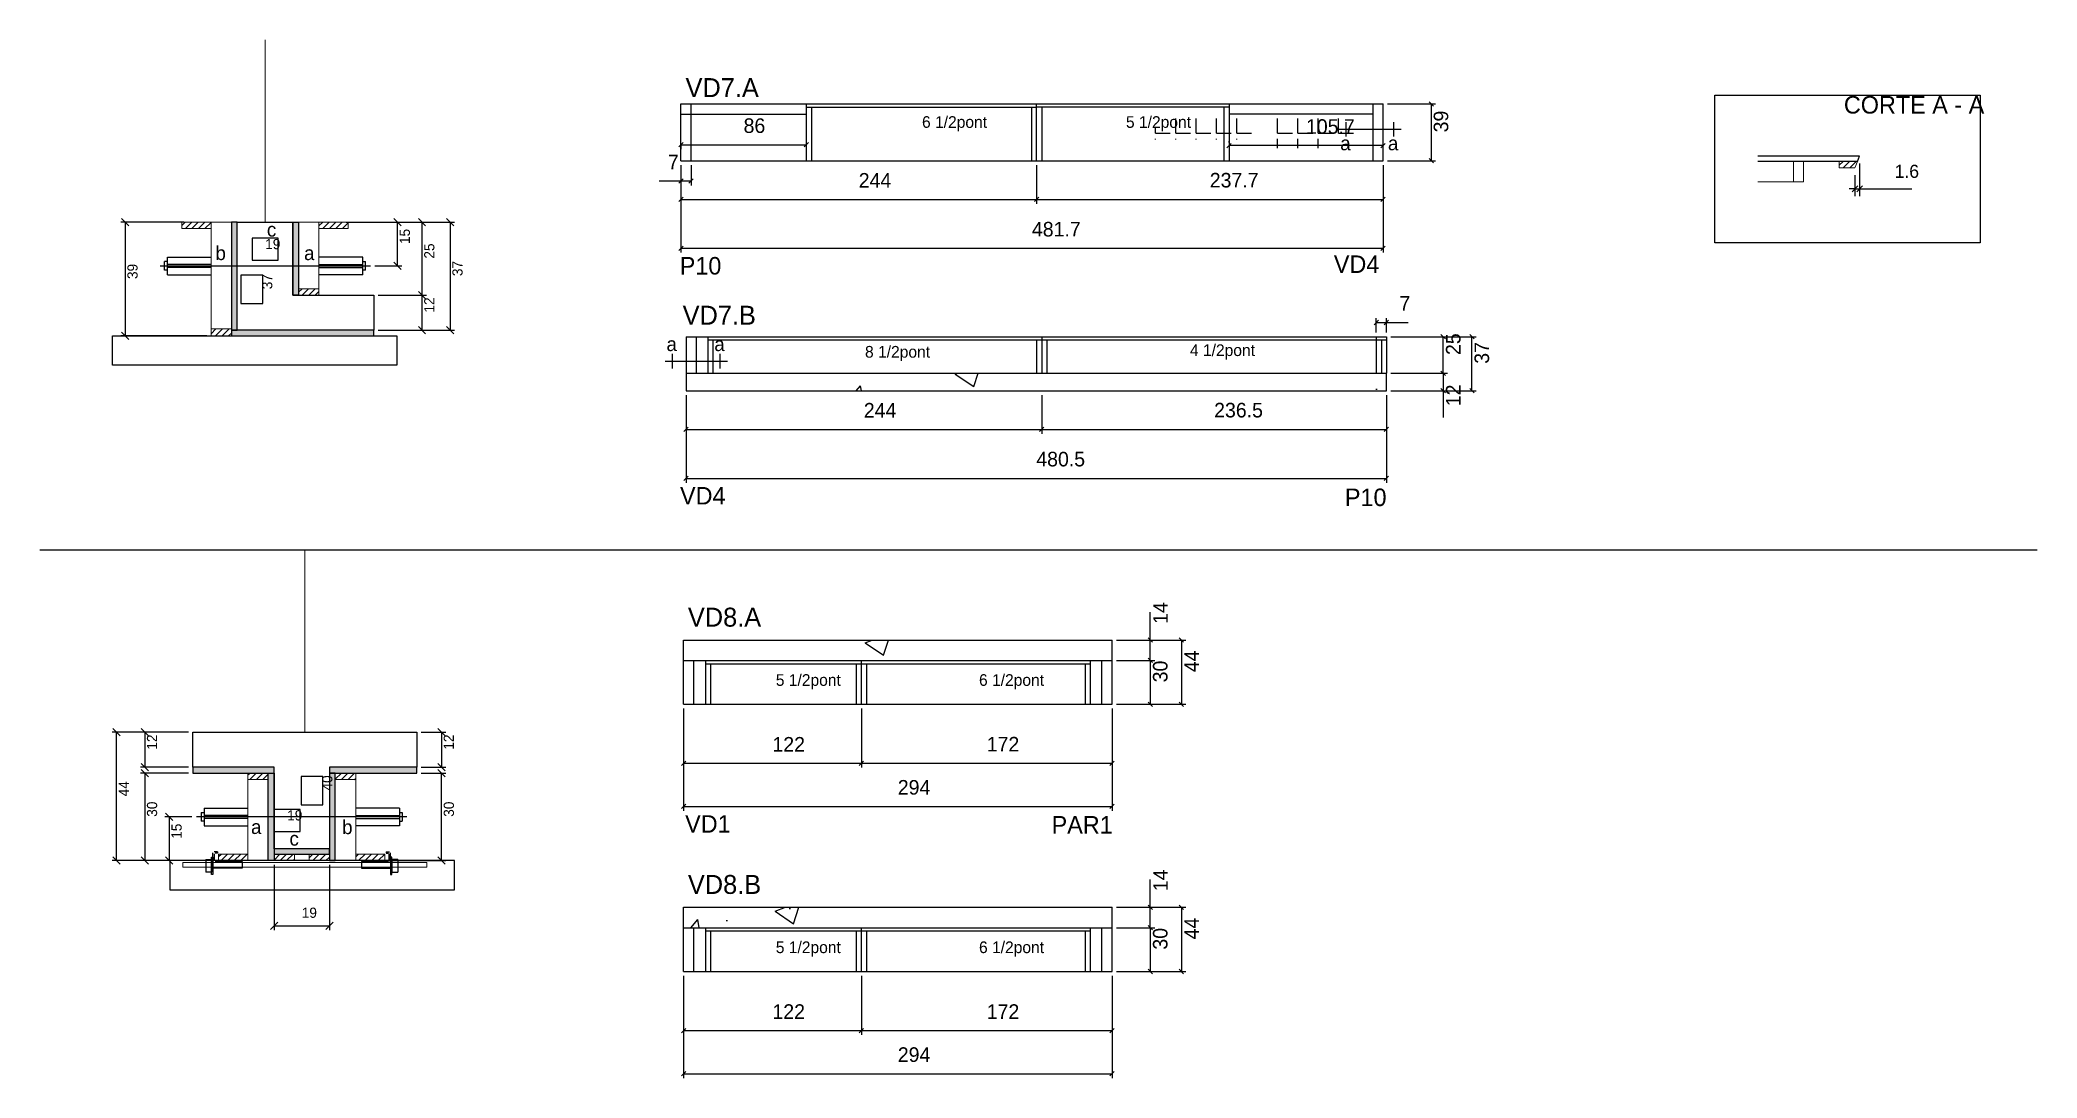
# Model space of a CAD drawing. Header units: metres. Extents: x 8148 to 9518, y 2914 to 3626.
import ezdxf

# ---------------------------------------------------------------- set-up
doc = ezdxf.new("R2010")
doc.units = ezdxf.units.M
for name, color, linetype in [('5', 7, 'Continuous'), ('barrote', 7, 'Continuous'), ('CONCRETO', 7, 'Continuous'), ('COTA', 7, 'Continuous'), ('Cota Seção (2x)', 7, 'Continuous'), ('Cotas', 7, 'Continuous'), ('detalhes', 7, 'Continuous'), ('Hachura', 7, 'Continuous'), ('Madeira', 7, 'Continuous'), ('NOMENCLATURA', 7, 'Continuous'), ('Painéis', 7, 'Continuous'), ('presilha', 7, 'Continuous'), ('SARR_2.2x7', 7, 'Continuous'), ('SARR_3.5x7', 7, 'Continuous'), ('SARRAFO', 7, 'Continuous'), ('SCO-___-LAJ', 7, 'Continuous'), ('TENSOR', 7, 'Continuous'), ('texto', 7, 'Continuous'), ('TEXTO PILAR', 7, 'Continuous'), ('Texto Seção', 7, 'Continuous')]:
    doc.layers.add(name, color=color, linetype=linetype)

msp = doc.modelspace()

# ---------------------------------------------------------------- hatches: boundary and pattern name
at = {"layer": 'COTA'}
h = msp.add_hatch(dxfattribs=at)
h.set_pattern_fill('AR-CONC')
h.paths.add_polyline_path([(9071.4, 3385.7), (8590.9, 3385.7), (8590.9, 3397.7), (9071.4, 3397.7), (9071.4, 3385.7)])
h = msp.add_hatch(dxfattribs=at)
h.set_pattern_fill('AR-CONC')
h.paths.add_polyline_path([(8883.2, 3200.7), (8883.2, 3214.7), (8589.2, 3214.7), (8589.2, 3200.7), (8883.2, 3200.7)])
h = msp.add_hatch(dxfattribs=at)
h.set_pattern_fill('AR-CONC')
h.paths.add_polyline_path([(8883.2, 3017.4), (8883.2, 3031.4), (8589.2, 3031.4), (8589.2, 3017.4), (8883.2, 3017.4)])
at = {"layer": 'Hachura'}
h = msp.add_hatch(dxfattribs=at)
h.set_pattern_fill('ANSI31')
h.paths.add_polyline_path([(9394.5, 3543), (9392.8, 3538.6), (9382, 3538.6), (9382, 3543), (9394.5, 3543)])
h = msp.add_hatch(dxfattribs=at)
h.set_pattern_fill('ANSI31')
h.paths.add_polyline_path([(8245.1, 3501.3), (8245.1, 3496.9), (8265.1, 3496.9), (8265.1, 3501.3), (8245.1, 3501.3)])
h = msp.add_hatch(color=7, dxfattribs=at)
h.dxf.hatch_style = 1
h.paths.add_polyline_path([(8279.1, 3501.3), (8283.1, 3501.3), (8283.1, 3427.3), (8279.1, 3427.3), (8279.1, 3501.3)])
h = msp.add_hatch(color=7, dxfattribs=at)
h.dxf.hatch_style = 1
h.paths.add_polyline_path([(8321.1, 3501.3), (8325.1, 3501.3), (8325.1, 3451.3), (8321.1, 3451.3), (8321.1, 3501.3), (8321.1, 3501.3)])
h = msp.add_hatch(dxfattribs=at)
h.set_pattern_fill('ANSI31')
h.paths.add_polyline_path([(8359.1, 3501.3), (8359.1, 3496.9), (8339.1, 3496.9), (8339.1, 3501.3), (8359.1, 3501.3)])
h = msp.add_hatch(dxfattribs=at)
h.set_pattern_fill('ANSI31')
h.paths.add_polyline_path([(8325.1, 3455.7), (8325.1, 3451.3), (8339.1, 3451.3), (8339.1, 3455.7), (8325.1, 3455.7)])
h = msp.add_hatch(dxfattribs=at)
h.set_pattern_fill('ANSI31')
h.paths.add_polyline_path([(8279.1, 3428.1), (8279.1, 3423.3), (8265.1, 3423.3), (8265.1, 3428.1), (8279.1, 3428.1)])
h = msp.add_hatch(color=7, dxfattribs=at)
h.dxf.hatch_style = 1
h.paths.add_polyline_path([(8279.1, 3427.3), (8279.1, 3423.3), (8376.7, 3423.3), (8376.7, 3427.3), (8279.1, 3427.3)])
h = msp.add_hatch(color=7, dxfattribs=at)
h.dxf.hatch_style = 1
h.paths.add_polyline_path([(8308.3, 3123.5), (8308.3, 3127.5), (8252.7, 3127.5), (8252.7, 3123.5), (8308.3, 3123.5)])
h = msp.add_hatch(color=7, dxfattribs=at)
h.dxf.hatch_style = 1
h.paths.add_polyline_path([(8406.3, 3123.5), (8406.3, 3127.5), (8346.3, 3127.5), (8346.3, 3123.5), (8406.3, 3123.5)])
h = msp.add_hatch(dxfattribs=at)
h.set_pattern_fill('ANSI31')
h.paths.add_polyline_path([(8304.3, 3119.1), (8304.3, 3123.5), (8290.3, 3123.5), (8290.3, 3119.1), (8304.3, 3119.1)])
h = msp.add_hatch(color=7, dxfattribs=at)
h.dxf.hatch_style = 1
h.paths.add_polyline_path([(8308.3, 3123.5), (8304.3, 3123.5), (8304.3, 3063.5), (8308.3, 3063.5), (8308.3, 3123.5)])
h = msp.add_hatch(color=7, dxfattribs=at)
h.dxf.hatch_style = 1
h.paths.add_polyline_path([(8350.3, 3123.5), (8346.3, 3123.5), (8346.3, 3063.5), (8350.3, 3063.5), (8350.3, 3123.5)])
h = msp.add_hatch(dxfattribs=at)
h.set_pattern_fill('ANSI31')
h.paths.add_polyline_path([(8350.3, 3119.1), (8350.3, 3123.5), (8364.3, 3123.5), (8364.3, 3119.1), (8350.3, 3119.1)])
h = msp.add_hatch(color=7, dxfattribs=at)
h.dxf.hatch_style = 1
h.paths.add_polyline_path([(8346.3, 3067.9), (8346.3, 3071.5), (8308.3, 3071.5), (8308.3, 3067.9), (8346.3, 3067.9)])
h = msp.add_hatch(dxfattribs=at)
h.set_pattern_fill('ANSI31')
h.paths.add_polyline_path([(8270.3, 3063.5), (8270.3, 3067.9), (8290.3, 3067.9), (8290.3, 3063.5), (8270.3, 3063.5)])
h = msp.add_hatch(dxfattribs=at)
h.set_pattern_fill('ANSI31')
h.paths.add_polyline_path([(8308.3, 3063.5), (8308.3, 3067.9), (8322.3, 3067.9), (8322.3, 3063.5), (8308.3, 3063.5)])
h = msp.add_hatch(dxfattribs=at)
h.set_pattern_fill('ANSI31')
h.paths.add_polyline_path([(8346.3, 3063.5), (8346.3, 3067.9), (8332.3, 3067.9), (8332.3, 3063.5), (8346.3, 3063.5)])
h = msp.add_hatch(dxfattribs=at)
h.set_pattern_fill('ANSI31')
h.paths.add_polyline_path([(8384.3, 3063.5), (8384.3, 3067.9), (8364.3, 3067.9), (8364.3, 3063.5), (8384.3, 3063.5)])
at = {"layer": 'SARRAFO'}
h = msp.add_hatch(dxfattribs=at)
h.set_pattern_fill('ANGLE')
h.paths.add_polyline_path([(8910, 3558), (8977.7, 3558), (8983.2, 3574), (8915.5, 3574), (8910, 3558)])
h = msp.add_hatch(dxfattribs=at)
h.set_pattern_fill('ANGLE')
h.paths.add_polyline_path([(8996.5, 3552.1), (9035.4, 3552.1), (9035.4, 3572.7), (8996.5, 3572.7), (8996.5, 3552.1)])
h = msp.add_hatch(dxfattribs=at)
h.set_pattern_fill('ANGLE')
h.paths.add_polyline_path([(9037.7, 3561.7), (9049.7, 3561.7), (9049.7, 3573.6), (9037.7, 3573.6), (9037.7, 3561.7)])

# ---------------------------------------------------------------- linework, layer by layer
at = {"color": 7, "lineweight": 25}
for p, q in [((8233.1, 3468.3), (8233.1, 3474.3)), ((8235.1, 3474.3), (8233.1, 3474.3)), ((8235.1, 3468.3), (8233.1, 3468.3)), ((8235.1, 3465.3), (8235.1, 3477.3)), ((8235.1, 3477.3), (8265.1, 3477.3)), ((8265.1, 3472.3), (8235.1, 3472.3)), ((8265.1, 3470.3), (8235.1, 3470.3)), ((8369.1, 3477.3), (8339.1, 3477.3)), ((8339.1, 3472.3), (8369.1, 3472.3)), ((8339.1, 3470.3), (8369.1, 3470.3)), ((8369.1, 3465.3), (8369.1, 3477.3)), ((8369.1, 3474.3), (8371.1, 3474.3)), ((8371.1, 3468.3), (8369.1, 3468.3)), ((8371.1, 3468.3), (8371.1, 3474.3)), ((8235.1, 3465.3), (8265.1, 3465.3)), ((8369.1, 3465.3), (8339.1, 3465.3)), ((8258.3, 3096.4), (8258.3, 3090.4)), ((8258.3, 3096.4), (8260.3, 3096.4)), ((8260.3, 3099.4), (8260.3, 3087.4)), ((8260.3, 3099.4), (8290.3, 3099.4)), ((8394.3, 3099.4), (8364.3, 3099.4)), ((8394.3, 3099.4), (8394.3, 3087.4)), ((8394.3, 3096.4), (8396.3, 3096.4)), ((8396.3, 3096.4), (8396.3, 3090.4)), ((8260.3, 3090.4), (8258.3, 3090.4)), ((8290.3, 3094.4), (8260.3, 3094.4)), ((8290.3, 3092.4), (8260.3, 3092.4)), ((8260.3, 3087.4), (8290.3, 3087.4)), ((8364.3, 3094.4), (8394.3, 3094.4)), ((8364.3, 3092.4), (8394.3, 3092.4)), ((8394.3, 3087.4), (8364.3, 3087.4)), ((8394.3, 3090.4), (8396.3, 3090.4))]:
    msp.add_line(p, q, dxfattribs=at)
at = {"layer": 'barrote', "color": 251, "lineweight": 25}
for points in [[(8392.5, 3403.3), (8197.4, 3403.3), (8197.4, 3423.3), (8392.5, 3423.3)], [(8236.8, 3043.5), (8432, 3043.5), (8432, 3063.5), (8236.8, 3063.5)]]:
    msp.add_lwpolyline(points, close=True, dxfattribs=at)
at = {"layer": 'CONCRETO', "color": 251, "lineweight": 25}
for points in [[(8376.7, 3451.3), (8376.7, 3427.3), (8283.1, 3427.3), (8283.1, 3455.3), (8283.1, 3455.3), (8283.1, 3501.3), (8321.1, 3501.3), (8321.1, 3451.3)], [(8252.7, 3127.5), (8252.7, 3151.5), (8406.3, 3151.5), (8406.3, 3127.5), (8346.3, 3127.5), (8346.3, 3071.5), (8308.3, 3071.5), (8308.3, 3127.5)]]:
    msp.add_lwpolyline(points, close=True, dxfattribs=at)
at = {"layer": 'COTA', "color": 4, "lineweight": 25}
for p, q in [((9072.1, 3582.4), (9105.1, 3582.4)), ((9102.1, 3582.4), (9102.1, 3543.4)), ((8587.4, 3554.6), (8587.4, 3551.4)), ((8587.4, 3554.4), (8673.4, 3554.4)), ((8673.4, 3554.6), (8673.4, 3551.4)), ((8963.4, 3555.9), (8963.4, 3556.8)), ((9069.1, 3553.8), (8963.4, 3553.8)), ((9069.1, 3555.9), (9069.1, 3556.8)), ((8587.4, 3540.4), (8587.4, 3513.9)), ((8587.4, 3540.4), (8587.4, 3480.4)), ((8587.4, 3540.4), (8587.4, 3526.5)), ((8594.4, 3540.4), (8594.4, 3526.5)), ((8831.4, 3540.4), (8831.4, 3513.9)), ((8831.4, 3540.4), (8831.4, 3513.9)), ((9069.1, 3540.4), (9069.1, 3513.9)), ((9069.1, 3540.4), (9069.1, 3480.4)), ((9072.1, 3543.4), (9105.1, 3543.4)), ((9396, 3541.6), (9396, 3519.2)), ((8587.4, 3529.5), (8572.6, 3529.5)), ((8594.4, 3529.5), (8587.4, 3529.5)), ((9392.8, 3524.2), (9388.8, 3524.2)), ((9392.8, 3533.6), (9392.8, 3519.2)), ((9392.8, 3524.2), (9396, 3524.2)), ((9396, 3524.2), (9431.8, 3524.2)), ((8587.4, 3516.9), (8831.4, 3516.9)), ((8831.4, 3516.9), (9069.1, 3516.9)), ((8246.5, 3501.3), (8203.2, 3501.3)), ((8206.2, 3501.3), (8206.2, 3423.3)), ((8357.7, 3501.3), (8432.1, 3501.3)), ((8357.7, 3501.3), (8412.8, 3501.3)), ((8377.4, 3501.3), (8396, 3501.3)), ((8393, 3471.3), (8393, 3501.3)), ((8409.8, 3451.3), (8409.8, 3501.3)), ((8429.1, 3501.3), (8429.1, 3427.3)), ((8587.4, 3483.4), (9069.1, 3483.4)), ((8377.4, 3471.3), (8396, 3471.3)), ((8379.7, 3451.3), (8412.8, 3451.3)), ((8379.7, 3451.3), (8412.8, 3451.3)), ((8409.8, 3427.3), (8409.8, 3451.3)), ((8379.7, 3427.3), (8432.1, 3427.3)), ((8379.7, 3427.3), (8412.8, 3427.3)), ((9064.4, 3425.7), (9064.4, 3435.5)), ((9064.4, 3432.5), (9071.4, 3432.5)), ((9071.4, 3425.7), (9071.4, 3435.5)), ((9071.4, 3432.5), (9086.2, 3432.5)), ((8262.1, 3423.3), (8203.2, 3423.3)), ((9074.4, 3422.7), (9113.3, 3422.7)), ((9074.4, 3422.7), (9133, 3422.7)), ((9110.3, 3397.7), (9110.3, 3422.7)), ((9130, 3385.7), (9130, 3422.7)), ((9074.4, 3397.7), (9113.3, 3397.7)), ((9074.4, 3397.7), (9113.3, 3397.7)), ((9110.3, 3397.7), (9110.3, 3385.7)), ((9074.4, 3385.7), (9113.3, 3385.7)), ((9074.4, 3385.7), (9133, 3385.7)), ((9110.3, 3385.7), (9110.3, 3367.4)), ((8590.9, 3382.7), (8590.9, 3356.2)), ((8590.9, 3382.7), (8590.9, 3322.6)), ((8834.9, 3382.7), (8834.9, 3356.2)), ((8834.9, 3382.7), (8834.9, 3356.2)), ((9071.4, 3382.7), (9071.4, 3356.2)), ((9071.4, 3382.7), (9071.4, 3322.6)), ((8590.9, 3359.2), (8834.9, 3359.2)), ((8834.9, 3359.2), (9071.4, 3359.2)), ((8590.9, 3325.6), (9071.4, 3325.6)), ((8909.4, 3214.7), (8909.4, 3233.8)), ((8886.2, 3214.7), (8912.4, 3214.7)), ((8886.2, 3214.7), (8933.7, 3214.7)), ((8909.4, 3200.7), (8909.4, 3214.7)), ((8930.7, 3214.7), (8930.7, 3170.7)), ((8886.2, 3200.7), (8912.4, 3200.7)), ((8886.2, 3200.7), (8912.4, 3200.7)), ((8909.4, 3200.7), (8909.4, 3170.7)), ((8589.2, 3167.7), (8589.2, 3127.2)), ((8589.2, 3167.7), (8589.2, 3097.6)), ((8711.2, 3167.7), (8711.2, 3127.2)), ((8711.2, 3167.7), (8711.2, 3127.2)), ((8883.2, 3167.7), (8883.2, 3127.2)), ((8883.2, 3167.7), (8883.2, 3097.6)), ((8886.2, 3170.7), (8912.4, 3170.7)), ((8886.2, 3170.7), (8933.7, 3170.7)), ((8249.7, 3151.5), (8197.3, 3151.5)), ((8200.3, 3063.5), (8200.3, 3151.5)), ((8249.7, 3151.5), (8216.6, 3151.5)), ((8219.6, 3151.5), (8219.6, 3127.5)), ((8409.3, 3151.5), (8426.2, 3151.5)), ((8423.2, 3151.5), (8423.2, 3127.5)), ((8249.7, 3127.5), (8216.6, 3127.5)), ((8409.3, 3127.5), (8426.2, 3127.5)), ((8589.2, 3130.2), (8711.2, 3130.2)), ((8711.2, 3130.2), (8883.2, 3130.2)), ((8249.7, 3123.5), (8216.6, 3123.5)), ((8219.6, 3123.5), (8219.6, 3063.5)), ((8409.3, 3123.5), (8426.2, 3123.5)), ((8423.2, 3063.5), (8423.2, 3123.5)), ((8589.2, 3100.6), (8883.2, 3100.6)), ((8252, 3093.4), (8233.4, 3093.4)), ((8236.4, 3093.4), (8236.4, 3063.5)), ((8271.7, 3063.5), (8197.3, 3063.5)), ((8271.7, 3063.5), (8216.6, 3063.5)), ((8252, 3063.5), (8233.4, 3063.5)), ((8308.3, 3060.5), (8308.3, 3015.7)), ((8346.3, 3060.5), (8346.3, 3015.7)), ((8382.9, 3063.5), (8426.2, 3063.5)), ((8909.4, 3031.4), (8909.4, 3050.5)), ((8886.2, 3031.4), (8912.4, 3031.4)), ((8886.2, 3031.4), (8933.7, 3031.4)), ((8909.4, 3017.4), (8909.4, 3031.4)), ((8930.7, 3031.4), (8930.7, 2987.4)), ((8308.3, 3018.7), (8346.3, 3018.7)), ((8886.2, 3017.4), (8912.4, 3017.4)), ((8886.2, 3017.4), (8912.4, 3017.4)), ((8909.4, 3017.4), (8909.4, 2987.4)), ((8886.2, 2987.4), (8912.4, 2987.4)), ((8886.2, 2987.4), (8933.7, 2987.4)), ((8589.2, 2984.4), (8589.2, 2943.9)), ((8589.2, 2984.4), (8589.2, 2914.3)), ((8711.2, 2984.4), (8711.2, 2943.9)), ((8711.2, 2984.4), (8711.2, 2943.9)), ((8883.2, 2984.4), (8883.2, 2943.9)), ((8883.2, 2984.4), (8883.2, 2914.3)), ((8589.2, 2946.9), (8711.2, 2946.9)), ((8711.2, 2946.9), (8883.2, 2946.9)), ((8589.2, 2917.3), (8883.2, 2917.3))]:
    msp.add_line(p, q, dxfattribs=at)
at = {"layer": 'COTA', "color": 0, "lineweight": 25}
for p, q in [((9103.6, 3580.9), (9100.6, 3583.9)), ((8588.9, 3555.9), (8585.9, 3552.9)), ((8671.9, 3552.9), (8674.9, 3555.9)), ((8964.9, 3555.3), (8961.9, 3552.3)), ((9067.6, 3552.3), (9070.6, 3555.3)), ((9100.6, 3544.9), (9103.6, 3541.9)), ((8588.9, 3531), (8585.9, 3528)), ((8592.9, 3528), (8595.9, 3531)), ((8588.9, 3518.4), (8585.9, 3515.4)), ((8829.9, 3515.4), (8832.9, 3518.4)), ((8832.9, 3518.4), (8829.9, 3515.4)), ((9067.6, 3515.4), (9070.6, 3518.4)), ((8588.9, 3484.9), (8585.9, 3481.9)), ((9067.6, 3481.9), (9070.6, 3484.9)), ((9065.9, 3434), (9062.9, 3431)), ((9069.9, 3431), (9072.9, 3434)), ((9111.8, 3421.2), (9108.8, 3424.2)), ((9131.5, 3421.2), (9128.5, 3424.2)), ((9108.8, 3399.2), (9111.8, 3396.2)), ((9111.8, 3396.2), (9108.8, 3399.2)), ((9108.8, 3387.2), (9111.8, 3384.2)), ((9128.5, 3387.2), (9131.5, 3384.2)), ((8592.4, 3360.7), (8589.4, 3357.7)), ((8833.4, 3357.7), (8836.4, 3360.7)), ((8836.4, 3360.7), (8833.4, 3357.7)), ((9069.9, 3357.7), (9072.9, 3360.7)), ((8592.4, 3327.1), (8589.4, 3324.1)), ((9069.9, 3324.1), (9072.9, 3327.1)), ((8910.9, 3213.2), (8907.9, 3216.2)), ((8932.2, 3213.2), (8929.2, 3216.2)), ((8910.9, 3199.2), (8907.9, 3202.2)), ((8907.9, 3202.2), (8910.9, 3199.2)), ((8907.9, 3172.2), (8910.9, 3169.2)), ((8929.2, 3172.2), (8932.2, 3169.2)), ((8590.7, 3131.7), (8587.7, 3128.7)), ((8709.7, 3128.7), (8712.7, 3131.7)), ((8712.7, 3131.7), (8709.7, 3128.7)), ((8881.7, 3128.7), (8884.7, 3131.7)), ((8590.7, 3102.1), (8587.7, 3099.1)), ((8881.7, 3099.1), (8884.7, 3102.1)), ((8910.9, 3029.9), (8907.9, 3032.9)), ((8932.2, 3029.9), (8929.2, 3032.9)), ((8910.9, 3015.9), (8907.9, 3018.9)), ((8907.9, 3018.9), (8910.9, 3015.9)), ((8907.9, 2988.9), (8910.9, 2985.9)), ((8929.2, 2988.9), (8932.2, 2985.9)), ((8590.7, 2948.4), (8587.7, 2945.4)), ((8709.7, 2945.4), (8712.7, 2948.4)), ((8712.7, 2948.4), (8709.7, 2945.4)), ((8881.7, 2945.4), (8884.7, 2948.4)), ((8590.7, 2918.8), (8587.7, 2915.8)), ((8881.7, 2915.8), (8884.7, 2918.8))]:
    msp.add_line(p, q, dxfattribs=at)
at = {"layer": 'COTA', "color": 241, "lineweight": 25}
for p, q in [((8590.9, 3397.7), (8590.9, 3385.7)), ((9071.4, 3385.7), (9071.4, 3397.7)), ((8590.9, 3385.7), (9071.4, 3385.7)), ((8147.7, 3276.5), (9517.7, 3276.5)), ((8589.2, 3200.7), (8589.2, 3214.7)), ((8589.2, 3214.7), (8883.2, 3214.7)), ((8883.2, 3200.7), (8883.2, 3214.7)), ((8589.2, 3017.4), (8589.2, 3031.4)), ((8589.2, 3031.4), (8883.2, 3031.4)), ((8883.2, 3017.4), (8883.2, 3031.4))]:
    msp.add_line(p, q, dxfattribs=at)
at = {"layer": 'COTA', "color": 0, "lineweight": 25}
for points in [[(9390.8, 3522.2), (9394.8, 3526.2)], [(9398, 3526.2), (9394, 3522.2)], [(8208.7, 3498.8), (8203.7, 3503.8)], [(8395.5, 3498.8), (8390.5, 3503.8)], [(8412.3, 3498.8), (8407.3, 3503.8)], [(8431.6, 3498.8), (8426.6, 3503.8)], [(8390.5, 3473.8), (8395.5, 3468.8)], [(8412.3, 3448.8), (8407.3, 3453.8)], [(8407.3, 3453.8), (8412.3, 3448.8)], [(8203.7, 3425.8), (8208.7, 3420.8)], [(8407.3, 3429.8), (8412.3, 3424.8)], [(8426.6, 3429.8), (8431.6, 3424.8)], [(8202.8, 3149), (8197.8, 3154)], [(8222.1, 3149), (8217.1, 3154)], [(8425.7, 3149), (8420.7, 3154)], [(8217.1, 3130), (8222.1, 3125)], [(8222.1, 3121), (8217.1, 3126)], [(8420.7, 3130), (8425.7, 3125)], [(8425.7, 3121), (8420.7, 3126)], [(8238.9, 3090.9), (8233.9, 3095.9)], [(8197.8, 3066), (8202.8, 3061)], [(8217.1, 3066), (8222.1, 3061)], [(8233.9, 3066), (8238.9, 3061)], [(8420.7, 3066), (8425.7, 3061)], [(8310.8, 3021.2), (8305.8, 3016.2)], [(8343.8, 3016.2), (8348.8, 3021.2)]]:
    msp.add_lwpolyline(points, dxfattribs=at)
at = {"layer": 'Cota Seção (2x)', "color": 180, "lineweight": 25}
for p, q in [((8311.2, 3490.3), (8293.2, 3490.3)), ((8293.2, 3490.3), (8293.2, 3475.3)), ((8311.2, 3475.3), (8311.2, 3490.3)), ((8293.2, 3475.3), (8311.2, 3475.3)), ((8300.6, 3464.9), (8285.6, 3464.9)), ((8285.6, 3464.9), (8285.6, 3445.6)), ((8300.6, 3445.6), (8300.6, 3464.9)), ((8285.6, 3445.6), (8300.6, 3445.6)), ((8341.8, 3121.1), (8326.8, 3121.1)), ((8326.8, 3121.1), (8326.8, 3101.8)), ((8341.8, 3101.8), (8341.8, 3121.1)), ((8326.3, 3098.5), (8308.3, 3098.5)), ((8308.3, 3098.5), (8308.3, 3083.5)), ((8326.3, 3083.5), (8326.3, 3098.5)), ((8326.8, 3101.8), (8341.8, 3101.8)), ((8308.3, 3083.5), (8326.3, 3083.5))]:
    msp.add_line(p, q, dxfattribs=at)
at = {"layer": 'Cotas', "color": 1, "lineweight": 25}
msp.add_lwpolyline([(9296.6, 3588.5), (9478.6, 3588.5), (9478.6, 3487.1), (9296.6, 3487.1)], close=True, dxfattribs=at)
at = {"layer": 'Madeira', "color": 126, "lineweight": 18}
msp.add_lwpolyline([(9357.6, 3543), (9357.6, 3529), (9326.1, 3529)], dxfattribs=at)
for points in [[(9357.6, 3529), (9357.6, 3543), (9350.6, 3543), (9350.6, 3529)], [(9382, 3543), (9394.5, 3543), (9392.8, 3538.6), (9382, 3538.6)], [(8245.1, 3501.3), (8245.1, 3496.9), (8265.1, 3496.9), (8265.1, 3501.3)], [(8279.1, 3423.3), (8265.1, 3423.3), (8265.1, 3501.3), (8279.1, 3501.3)], [(8325.1, 3451.3), (8339.1, 3451.3), (8339.1, 3501.3), (8325.1, 3501.3)], [(8359.1, 3501.3), (8359.1, 3496.9), (8339.1, 3496.9), (8339.1, 3501.3)], [(8325.1, 3455.7), (8325.1, 3451.3), (8339.1, 3451.3), (8339.1, 3455.7)], [(8279.1, 3428.1), (8279.1, 3423.3), (8265.1, 3423.3), (8265.1, 3428.1)], [(8304.3, 3119.1), (8304.3, 3123.5), (8290.3, 3123.5), (8290.3, 3119.1)], [(8304.3, 3123.5), (8290.3, 3123.5), (8290.3, 3063.5), (8304.3, 3063.5)], [(8350.3, 3119.1), (8350.3, 3123.5), (8364.3, 3123.5), (8364.3, 3119.1)], [(8350.3, 3123.5), (8364.3, 3123.5), (8364.3, 3063.5), (8350.3, 3063.5)], [(8270.3, 3063.5), (8270.3, 3067.9), (8290.3, 3067.9), (8290.3, 3063.5)], [(8308.3, 3063.5), (8308.3, 3067.9), (8322.3, 3067.9), (8322.3, 3063.5)], [(8346.3, 3063.5), (8346.3, 3067.9), (8332.3, 3067.9), (8332.3, 3063.5)], [(8384.3, 3063.5), (8384.3, 3067.9), (8364.3, 3067.9), (8364.3, 3063.5)]]:
    msp.add_lwpolyline(points, close=True, dxfattribs=at)
at = {"layer": 'NOMENCLATURA', "color": 7, "lineweight": 25}
for p, q in [((9038.7, 3565), (9081.4, 3565)), ((9043.7, 3560), (9043.7, 3570)), ((9076.4, 3560), (9076.4, 3570)), ((8576.6, 3406), (8619.3, 3406)), ((8581.6, 3401), (8581.6, 3410.9)), ((8614.3, 3401), (8614.3, 3410.9))]:
    msp.add_line(p, q, dxfattribs=at)
at = {"layer": 'Painéis', "color": 200, "lineweight": 25}
for p, q in [((8587.4, 3582.4), (9069.1, 3582.4)), ((8587.4, 3543.4), (8587.4, 3582.4)), ((8831.4, 3543.4), (8831.4, 3582.4)), ((9069.1, 3543.4), (9069.1, 3582.4)), ((8587.4, 3543.4), (9069.1, 3543.4)), ((9396, 3546.6), (9326.1, 3546.6)), ((9394.5, 3543), (9326.1, 3543)), ((9394.5, 3543), (9396, 3546.6)), ((8590.9, 3422.7), (9071.4, 3422.7)), ((8590.9, 3422.7), (8590.9, 3397.7)), ((8834.9, 3422.7), (8834.9, 3397.7)), ((9071.4, 3422.7), (9071.4, 3397.7)), ((8590.9, 3397.7), (9071.4, 3397.7)), ((8589.2, 3200.7), (8883.2, 3200.7)), ((8589.2, 3170.7), (8589.2, 3200.7)), ((8711.2, 3170.7), (8711.2, 3200.7)), ((8883.2, 3170.7), (8883.2, 3200.7)), ((8589.2, 3170.7), (8883.2, 3170.7)), ((8589.2, 3017.4), (8883.2, 3017.4)), ((8589.2, 2987.4), (8589.2, 3017.4)), ((8711.2, 2987.4), (8711.2, 3017.4)), ((8883.2, 2987.4), (8883.2, 3017.4)), ((8589.2, 2987.4), (8883.2, 2987.4))]:
    msp.add_line(p, q, dxfattribs=at)
for points in [[(8279.1, 3427.3), (8283.1, 3427.3), (8283.1, 3501.3), (8279.1, 3501.3)], [(8325.1, 3451.3), (8321.1, 3451.3), (8321.1, 3501.3), (8325.1, 3501.3)], [(8279.1, 3427.3), (8279.1, 3423.3), (8376.7, 3423.3), (8376.7, 3427.3)], [(8308.3, 3123.5), (8308.3, 3127.5), (8252.7, 3127.5), (8252.7, 3123.5)], [(8406.3, 3123.5), (8406.3, 3127.5), (8346.3, 3127.5), (8346.3, 3123.5)], [(8304.3, 3123.5), (8308.3, 3123.5), (8308.3, 3063.5), (8304.3, 3063.5)], [(8350.3, 3123.5), (8346.3, 3123.5), (8346.3, 3063.5), (8350.3, 3063.5)], [(8346.3, 3067.9), (8346.3, 3071.5), (8308.3, 3071.5), (8308.3, 3067.9)]]:
    msp.add_lwpolyline(points, close=True, dxfattribs=at)
at = {"layer": 'presilha', "color": 1, "lineweight": 25}
for p, q in [((8269.4, 3069.5), (8267.2, 3069.5)), ((8269.4, 3069.5), (8269.4, 3068.5)), ((8385.2, 3069.5), (8385.2, 3068.5)), ((8385.2, 3069.5), (8387.4, 3069.5)), ((8261.4, 3064.2), (8265.4, 3064.2)), ((8261.4, 3064.2), (8261.4, 3055.5)), ((8265.4, 3055.5), (8261.4, 3055.5)), ((8265.4, 3065.8), (8266.4, 3065.8)), ((8265.4, 3053.8), (8265.4, 3065.8)), ((8265.4, 3064.2), (8265.4, 3055.5)), ((8266.4, 3062.6), (8266.4, 3068.7)), ((8266.4, 3065.8), (8266.4, 3053.8)), ((8286.4, 3058.2), (8266.4, 3058.2)), ((8267.4, 3063.2), (8267.4, 3068.1)), ((8269.4, 3068.5), (8267.8, 3068.5)), ((8286.4, 3062.8), (8267.8, 3062.8)), ((8286.4, 3062.8), (8286.4, 3058.2)), ((8368.2, 3062.8), (8368.2, 3058.2)), ((8368.2, 3062.8), (8386.8, 3062.8)), ((8368.2, 3058.2), (8388.2, 3058.2)), ((8385.2, 3068.5), (8386.8, 3068.5)), ((8387.2, 3063.2), (8387.2, 3068.1)), ((8388.2, 3062.6), (8388.2, 3068.7)), ((8389.2, 3065.8), (8388.2, 3065.8)), ((8388.2, 3065.8), (8388.2, 3053.8)), ((8389.2, 3053.8), (8389.2, 3065.8)), ((8393.2, 3064.2), (8389.2, 3064.2)), ((8389.2, 3064.2), (8389.2, 3055.5)), ((8389.2, 3055.5), (8393.2, 3055.5)), ((8393.2, 3064.2), (8393.2, 3055.5)), ((8266.4, 3053.8), (8265.4, 3053.8)), ((8388.2, 3053.8), (8389.2, 3053.8))]:
    msp.add_line(p, q, dxfattribs=at)
at = {"layer": 'SARR_2.2x7', "color": 40, "lineweight": 25}
for p, q in [((8594.4, 3543.4), (8594.4, 3582.4)), ((8673.4, 3580.2), (8831.4, 3580.2)), ((8963.4, 3580.2), (8831.4, 3580.2)), ((9062.1, 3582.4), (9062.1, 3543.4)), ((8587.4, 3575.4), (8673.4, 3575.4)), ((9062.1, 3575.4), (8963.4, 3575.4)), ((8597.9, 3422.7), (8597.9, 3397.7)), ((8605.9, 3420.5), (8834.9, 3420.5)), ((8834.9, 3420.5), (9071.4, 3420.5)), ((9064.4, 3422.7), (9064.4, 3397.7)), ((8596.2, 3170.7), (8596.2, 3200.7)), ((8604.2, 3198.5), (8711.2, 3198.5)), ((8711.2, 3198.5), (8868.2, 3198.5)), ((8876.2, 3170.7), (8876.2, 3200.7)), ((8596.2, 2987.4), (8596.2, 3017.4)), ((8604.2, 3015.2), (8711.2, 3015.2)), ((8711.2, 3015.2), (8868.2, 3015.2)), ((8876.2, 2987.4), (8876.2, 3017.4))]:
    msp.add_line(p, q, dxfattribs=at)
at = {"layer": 'SARR_3.5x7', "color": 81, "lineweight": 25}
for p, q in [((8673.4, 3582.4), (8673.4, 3543.4)), ((8676.9, 3580.2), (8676.9, 3543.4)), ((8827.9, 3580.2), (8827.9, 3543.4)), ((8834.9, 3580.2), (8834.9, 3543.4)), ((8959.9, 3580.2), (8959.9, 3543.4)), ((8963.4, 3582.4), (8963.4, 3543.4)), ((8605.9, 3422.7), (8605.9, 3397.7)), ((8609.4, 3420.5), (8609.4, 3397.7)), ((8831.4, 3420.5), (8831.4, 3397.7)), ((8838.4, 3420.5), (8838.4, 3397.7)), ((9067.9, 3420.5), (9067.9, 3397.7)), ((9071.4, 3422.7), (9071.4, 3397.7)), ((8604.2, 3200.7), (8604.2, 3170.7)), ((8607.7, 3198.5), (8607.7, 3170.7)), ((8707.7, 3198.5), (8707.7, 3170.7)), ((8714.7, 3198.5), (8714.7, 3170.7)), ((8864.7, 3198.5), (8864.7, 3170.7)), ((8868.2, 3200.7), (8868.2, 3170.7)), ((8604.2, 3017.4), (8604.2, 2987.4)), ((8607.7, 3015.2), (8607.7, 2987.4)), ((8707.7, 3015.2), (8707.7, 2987.4)), ((8714.7, 3015.2), (8714.7, 2987.4)), ((8864.7, 3015.2), (8864.7, 2987.4)), ((8868.2, 3017.4), (8868.2, 2987.4))]:
    msp.add_line(p, q, dxfattribs=at)
at = {"layer": 'SCO-___-LAJ', "color": 1, "lineweight": 0}
msp.add_lwpolyline([(8245.8, 3062.1), (8413.1, 3062.1), (8413.1, 3058.9), (8245.8, 3058.9)], close=True, dxfattribs=at)
at = {"layer": 'TENSOR', "color": 3, "lineweight": 25}
for p, q in [((8230.1, 3471.3), (8374.4, 3471.3)), ((8399.3, 3093.4), (8255, 3093.4))]:
    msp.add_line(p, q, dxfattribs=at)
at = {"layer": 'Texto Seção', "color": 252, "lineweight": 15}
for p, q in [((8302.1, 3501.3), (8302.1, 3626.3)), ((8329.5, 3151.5), (8329.5, 3276.5))]:
    msp.add_line(p, q, dxfattribs=at)

# ---------------------------------------------------------------- texts
at = {"layer": '5', "color": 5, "lineweight": 25}
for s, rotation, p in [('P10', 360, (8586.6, 3465.4)), ('VD4', 360, (9035.3, 3466.5)), ('VD4', 360, (8586.8, 3307.7)), ('P10', 360, (9042.9, 3306.6)), ('VD1', 0, (8590.3, 3082.6)), ('PAR1', 0, (8841.7, 3082))]:
    msp.add_text(s, height=12, rotation=rotation, dxfattribs=at).set_placement(p)
at = {"layer": 'COTA', "color": 240, "lineweight": 25}
for s, p in [('39', (9113.8, 3562.9)), ('25', (9122.2, 3410.2)), ('37', (9141.8, 3404.2)), ('12', (9122.2, 3375.1)), ('14', (8921.4, 3225.8)), ('44', (8942.7, 3192.7)), ('30', (8921.2, 3185.7)), ('14', (8921.4, 3042.5)), ('30', (8921.2, 3002.4)), ('44', (8942.7, 3009.4))]:
    msp.add_text(s, height=10, rotation=90, dxfattribs=at).set_placement(p)
for s, height, p in [('86', 10, (8630.4, 3562.5)), ('105.7', 10, (9016.2, 3561.9)), ('7', 10, (8578.5, 3537.6)), ('244', 10, (8709.4, 3525)), ('237.7', 10, (8950.2, 3525.1)), ('1.6', 9, (9420, 3531.7)), ('481.7', 10, (8828.2, 3491.5)), ('7', 10, (9080.3, 3440.6)), ('244', 10, (8712.9, 3367.3)), ('236.5', 10, (8953.2, 3367.4)), ('480.5', 10, (8831.2, 3333.8)), ('122', 10, (8650.2, 3138.2)), ('172', 10, (8797.2, 3138.3)), ('294', 10, (8736.2, 3108.7)), ('122', 10, (8650.2, 2954.9)), ('172', 10, (8797.2, 2954.9)), ('294', 10, (8736.2, 2925.4))]:
    msp.add_text(s, height=height, dxfattribs=at).set_placement(p)
at = {"layer": 'COTA', "color": 1, "lineweight": 25}
for s, p in [('15', (8401.5, 3486.3)), ('25', (8418.3, 3476.3)), ('39', (8214.7, 3462.3)), ('37', (8437.6, 3464.3)), ('12', (8418.3, 3439.3)), ('12', (8228.1, 3139.5)), ('12', (8431.7, 3139.5)), ('44', (8208.8, 3107.5)), ('30', (8228.1, 3093.5)), ('30', (8431.7, 3093.5)), ('15', (8244.9, 3078.4))]:
    msp.add_text(s, height=7, rotation=90, dxfattribs=at).set_placement(p)
msp.add_text('19', height=7, dxfattribs=at).set_placement((8327.3, 3024.2))
at = {"layer": 'Cota Seção (2x)', "color": 1, "lineweight": 25}
for p in [(8302.2, 3482.8), (8317.3, 3091)]:
    msp.add_text('19', height=7, dxfattribs=at).set_placement(p)
for s, p in [('37', (8307.1, 3455.3)), ('40', (8348.3, 3111.5))]:
    msp.add_text(s, height=7, rotation=90, dxfattribs=at).set_placement(p)
at = {"layer": 'detalhes', "color": 4, "lineweight": 25}
for s, p in [('a', (9039.7, 3550.6)), ('a', (9072.4, 3550.6)), ('c', (8303.4, 3491.4)), ('b', (8268.1, 3475.3)), ('a', (8328.9, 3475.3)), ('a', (8577.5, 3412.9)), ('a', (8610.3, 3412.9)), ('a', (8292.5, 3081.7)), ('b', (8355, 3081.6)), ('c', (8318.9, 3073.7))]:
    msp.add_text(s, height=9.6, dxfattribs=at).set_placement(p)
at = {"layer": 'texto', "color": 2, "lineweight": 25}
for s, p in [('6 1/2pont', (8752.8, 3566)), ('5 1/2pont', (8892.7, 3566)), ('8 1/2pont', (8713.7, 3408.4)), ('4 1/2pont', (8936.6, 3409.5)), ('5 1/2pont', (8652.5, 3183.3)), ('6 1/2pont', (8791.9, 3183.3)), ('5 1/2pont', (8652.5, 3000)), ('6 1/2pont', (8791.9, 3000))]:
    msp.add_text(s, height=8, dxfattribs=at).set_placement(p)
at = {"layer": 'TEXTO PILAR', "color": 3, "lineweight": 15}
msp.add_text('CORTE A - A', height=12, dxfattribs=at).set_placement((9385.2, 3575.8))
at = {"layer": 'Texto Seção', "color": 7, "lineweight": 15}
for s, p in [('VD7.A', (8590.6, 3587.1)), ('VD7.B', (8588.6, 3431)), ('VD8.A', (8592.2, 3223.9)), ('VD8.B', (8592.2, 3040.6))]:
    msp.add_text(s, height=13, dxfattribs=at).set_placement(p)

doc.saveas('drawing.dxf')
